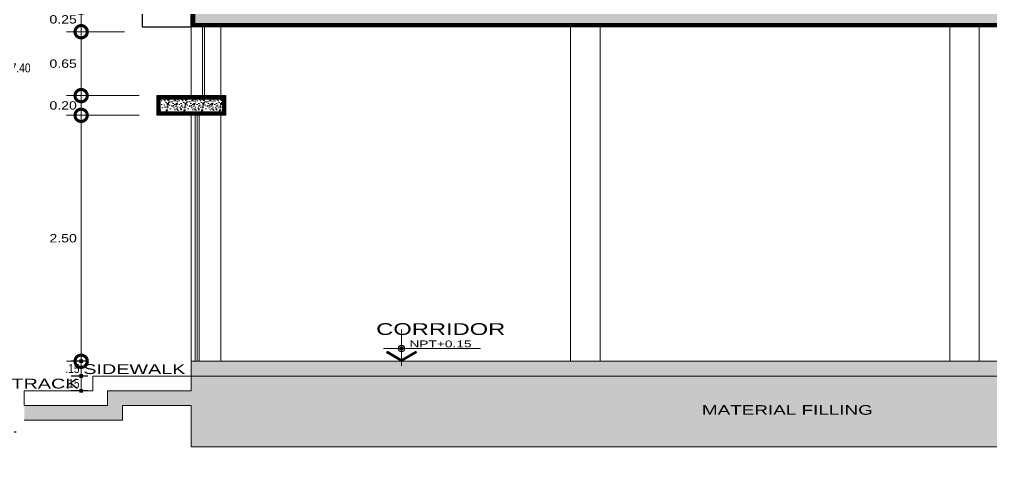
# Model space of a CAD drawing. Header units: millimetres. Extents: x 1555 to 3397, y 790 to 1592.
# Drawn here: x 1710.23 to 1720.1, y 804.46 to 808.96 of the extents above; entities that cross this region are included whole.
import ezdxf
from ezdxf.enums import TextEntityAlignment as Align

# ---------------------------------------------------------------- set-up
doc = ezdxf.new("R2010")
doc.units = ezdxf.units.MM
doc.layers.get('0').update_dxf_attribs({"lineweight": 5})
doc.layers.get('Defpoints').update_dxf_attribs({"lineweight": 5})
for name, color, linetype, lineweight in [('0-Muro Alto', 145, 'Continuous', 5), ('02', 2, 'Continuous', 5), ('CONCRETO', 139, 'Continuous', 9), ('CONCRETO DE LOSA ALIGERADO', 251, 'Continuous', 5), ('COTA', 250, 'Continuous', 9), ('COTAS', 7, 'Continuous', 9), ('LOSA STDIO ARQ', 7, 'Continuous', 13), ('MARCO DE VENTANA Y PUERTA', 250, 'Continuous', 13), ('MURO ELEV', 7, 'Continuous', 20), ('PISO LM02', 250, 'Continuous', 18), ('PUERTAS', 57, 'Continuous', 9), ('SOMBRA01', 250, 'Continuous', 20), ('TEXT2', 7, 'Continuous', 9), ('TEXTOS-ESCALA', 7, 'Continuous', 9), ('TEXTURA VARIOS', 251, 'Continuous', 9), ('VENTANA', 150, 'Continuous', 5)]:
    doc.layers.add(name, color=color, linetype=linetype, lineweight=lineweight)
for name, color, linetype, lineweight, true_color in [('COLUMNA ELEVACION', 7, 'Continuous', 9, 0x44484a), ('CONCRETO DE  N.P.T.', 7, 'Continuous', 20, 0x4a4747), ('FLECHAS NPT', 7, 'Continuous', 13, 0x51594d), ('HACH TERRENO NATURAL', 7, 'Continuous', 9, 0x99502e), ('MURO INTERIOR 01', 7, 'Continuous', 30, 0x4b4d46), ('TEXTOS NPT', 7, 'Continuous', 5, 0x54254a)]:
    doc.layers.add(name, color=color, linetype=linetype, lineweight=lineweight, true_color=true_color)
doc.styles.add('DETALLES', font='techl___.ttf')
doc.styles.add('STYLE1-50EJES', font='swissel.ttf', dxfattribs={"width": 1.2, "height": 0.085})
doc.styles.add('TEXTO-AMBIENTES', font='GOTHIC.TTF', dxfattribs={"width": 1.5, "height": 0.125})
doc.styles.add('TEXTO-ESCALA', font='', dxfattribs={"width": 1.75, "height": 0.3})
doc.styles.get('TEXTO-ESCALA').set_extended_font_data('Gulim')
doc.dimstyles.new('50$0', dxfattribs={"dimscale": 0, "dimtxt": 0.09, "dimasz": 0.038, "dimexe": 0.1, "dimexo": 0.05, "dimgap": 0.02, "dimtad": 2, "dimtih": 1, "dimtoh": 1, "dimlfac": -1, "dimzin": 4, "dimdsep": 46, "dimtxsty": 'DETALLES', "dimblk": 'BOXFILLED', "dimcen": 2.5, "dimclrd": 256, "dimclre": 256, "dimclrt": 256, "dimazin": 0, "dimtfac": 1, "dimtmove": 0, "dimatfit": 2, "dimldrblk": 'DOT', "dimfxl": 0.2, "dimfxlon": 1, "dimtolj": 1, "dimtzin": 0, "dimlwd": -1, "dimarcsym": 0})
doc.dimstyles.new('DIM-1-50ejes', dxfattribs={"dimtxt": 0.085, "dimasz": 0.25, "dimexe": 0.15, "dimexo": 0.18, "dimgap": 0.03, "dimtad": 2, "dimtih": 1, "dimtoh": 1, "dimzin": 0, "dimdsep": 46, "dimtxsty": 'STYLE1-50EJES', "dimblk1": 'DOTSMALL', "dimblk2": 'DOTSMALL', "dimsah": 1, "dimcen": 2.75, "dimclrd": 256, "dimclre": 256, "dimclrt": 256, "dimazin": 0, "dimtfac": 1, "dimtix": 1, "dimtmove": 0, "dimatfit": 3, "dimldrblk": 'DOTSMALL', "dimfxl": 1, "dimfxlon": 1, "dimtolj": 1, "dimtzin": 0, "dimlwd": -1, "dimlwe": -1, "dimarcsym": 0})

# ---------------------------------------------------------------- blocks, each defined once
blk = doc.blocks.new('_BOXFILLED')
at = {"color": 0, "linetype": 'ByBlock'}
blk.add_line((-0.5, 0), (-1, 0), dxfattribs=at)
blk.add_solid([(-0.5, 0.5), (0.5, 0.5), (-0.5, -0.5), (0.5, -0.5)], dxfattribs=at)
blk = doc.blocks.new('*D436')
at = {"layer": 'COTA', "lineweight": -2, "transparency": 16777216}
for p, q in [((1709.8963, 812.162), (1710.1963, 812.162)), ((1709.8963, 804.762), (1710.1963, 804.762))]:
    blk.add_line(p, q, dxfattribs=at)
at = {"layer": 'COTA', "transparency": 16777216}
blk.add_line((1710.0963, 804.8), (1710.0963, 812.124), dxfattribs=at)
at = {"layer": 'Defpoints', "color": 0, "transparency": 16777216}
for p in [(1709.1281, 812.162), (1710.0963, 812.162), (1709.1281, 804.762)]:
    blk.add_point(p, dxfattribs=at)
at = {"layer": 'COTA', "transparency": 16777216, "xscale": 0.038, "yscale": 0.038, "zscale": 0.038}
for p, rotation in [((1710.0963, 812.162), 90), ((1710.0963, 804.762), 270)]:
    blk.add_blockref('_BOXFILLED', p, dxfattribs=dict(at, rotation=rotation))
at = {"layer": 'COTA', "transparency": 16777216, "insert": (1710.2415, 808.462), "char_height": 0.09, "attachment_point": 5, "style": 'DETALLES'}
blk.add_mtext('\\A1;7.40', dxfattribs=at)
blk = doc.blocks.new('_Dot')
at = {"layer": '02', "color": 0, "lineweight": -2}
blk.add_line((-0.5, 0), (-1, 0), dxfattribs=at)
at = {"layer": '02', "color": 0, "const_width": 0.5}
blk.add_lwpolyline([(-0.25, 0, 1), (0.25, 0, 1)], format="xyb", close=True, dxfattribs=at)
blk = doc.blocks.new('*D451')
at = {"layer": 'COTA', "lineweight": -2, "transparency": 16777216}
for p, q in [((1710.9246, 805.3305), (1710.756, 805.3305)), ((1710.9246, 805.1805), (1710.756, 805.1805))]:
    blk.add_line(p, q, dxfattribs=at)
at = {"layer": 'COTA', "transparency": 16777216}
blk.add_line((1710.856, 805.2185), (1710.856, 805.2925), dxfattribs=at)
at = {"layer": 'Defpoints', "color": 0, "transparency": 16777216}
for p in [(1710.856, 805.3305), (1710.9746, 805.3305), (1710.9746, 805.1805)]:
    blk.add_point(p, dxfattribs=at)
at = {"layer": 'COTA', "transparency": 16777216, "xscale": 0.038, "yscale": 0.038, "zscale": 0.038}
for p, rotation in [((1710.856, 805.3305), 90), ((1710.856, 805.1805), 270)]:
    blk.add_blockref('_BOXFILLED', p, dxfattribs=dict(at, rotation=rotation))
at = {"layer": 'COTA', "transparency": 16777216, "insert": (1710.7678, 805.2555), "char_height": 0.09, "attachment_point": 5, "style": 'DETALLES'}
blk.add_mtext('\\A1;.15', dxfattribs=at)
blk = doc.blocks.new('_DOTSMALL')
at = {"color": 0, "linetype": 'ByBlock', "const_width": 0.5}
blk.add_lwpolyline([(-0.0625, 0, 1), (0.0625, 0, 1)], format="xyb", close=True, dxfattribs=at)
blk = doc.blocks.new('*D452')
at = {"layer": 'COTAS', "transparency": 16777216}
for p, q in [((1711.4446, 807.9805), (1710.706, 807.9805)), ((1710.856, 805.4805), (1710.856, 807.9805)), ((1710.856, 805.4805), (1710.706, 805.4805))]:
    blk.add_line(p, q, dxfattribs=at)
at = {"layer": 'Defpoints', "color": 0, "transparency": 16777216}
for p in [(1710.856, 807.9805), (1711.6246, 807.9805), (1710.9746, 805.4805)]:
    blk.add_point(p, dxfattribs=at)
at = {"layer": 'COTAS', "transparency": 16777216, "xscale": 0.25, "yscale": 0.25, "zscale": 0.25}
for p, rotation in [((1710.856, 807.9805), 90), ((1710.856, 805.4805), 270)]:
    blk.add_blockref('_DOTSMALL', p, dxfattribs=dict(at, rotation=rotation))
at = {"layer": 'COTAS', "transparency": 16777216, "insert": (1710.6729, 806.7305), "char_height": 0.085, "attachment_point": 5, "style": 'STYLE1-50EJES'}
blk.add_mtext('\\A1;2.50', dxfattribs=at)
blk = doc.blocks.new('*D453')
at = {"layer": 'COTAS', "transparency": 16777216}
for p, q in [((1711.4446, 808.1805), (1710.706, 808.1805)), ((1710.856, 807.9805), (1710.856, 808.1805)), ((1711.4446, 807.9805), (1710.706, 807.9805))]:
    blk.add_line(p, q, dxfattribs=at)
at = {"layer": 'Defpoints', "color": 0, "transparency": 16777216}
for p in [(1710.856, 808.1805), (1711.6246, 808.1805), (1711.6246, 807.9805)]:
    blk.add_point(p, dxfattribs=at)
at = {"layer": 'COTAS', "transparency": 16777216, "xscale": 0.25, "yscale": 0.25, "zscale": 0.25}
for p, rotation in [((1710.856, 808.1805), 90), ((1710.856, 807.9805), 270)]:
    blk.add_blockref('_DOTSMALL', p, dxfattribs=dict(at, rotation=rotation))
at = {"layer": 'COTAS', "transparency": 16777216, "insert": (1710.673, 808.0805), "char_height": 0.085, "attachment_point": 5, "style": 'STYLE1-50EJES'}
blk.add_mtext('\\A1;0.20', dxfattribs=at)
blk = doc.blocks.new('*D454')
at = {"layer": 'COTAS', "transparency": 16777216}
for p, q in [((1711.2946, 808.8305), (1710.706, 808.8305)), ((1710.856, 808.1805), (1710.856, 808.8305)), ((1711.4446, 808.1805), (1710.706, 808.1805))]:
    blk.add_line(p, q, dxfattribs=at)
at = {"layer": 'Defpoints', "color": 0, "transparency": 16777216}
for p in [(1710.856, 808.8305), (1711.4746, 808.8305), (1711.6246, 808.1805)]:
    blk.add_point(p, dxfattribs=at)
at = {"layer": 'COTAS', "transparency": 16777216, "xscale": 0.25, "yscale": 0.25, "zscale": 0.25}
for p, rotation in [((1710.856, 808.8305), 90), ((1710.856, 808.1805), 270)]:
    blk.add_blockref('_DOTSMALL', p, dxfattribs=dict(at, rotation=rotation))
at = {"layer": 'COTAS', "transparency": 16777216, "insert": (1710.673, 808.5055), "char_height": 0.085, "attachment_point": 5, "style": 'STYLE1-50EJES'}
blk.add_mtext('\\A1;0.65', dxfattribs=at)
blk = doc.blocks.new('*D455')
at = {"layer": 'COTAS', "transparency": 16777216}
for p, q in [((1711.2946, 809.0805), (1710.706, 809.0805)), ((1710.856, 808.8305), (1710.856, 809.0805)), ((1711.2946, 808.8305), (1710.706, 808.8305))]:
    blk.add_line(p, q, dxfattribs=at)
at = {"layer": 'Defpoints', "color": 0, "transparency": 16777216}
for p in [(1710.856, 809.0805), (1711.4746, 809.0805), (1711.4746, 808.8305)]:
    blk.add_point(p, dxfattribs=at)
at = {"layer": 'COTAS', "transparency": 16777216, "xscale": 0.25, "yscale": 0.25, "zscale": 0.25}
for p, rotation in [((1710.856, 809.0805), 90), ((1710.856, 808.8305), 270)]:
    blk.add_blockref('_DOTSMALL', p, dxfattribs=dict(at, rotation=rotation))
at = {"layer": 'COTAS', "transparency": 16777216, "insert": (1710.673, 808.9555), "char_height": 0.085, "attachment_point": 5, "style": 'STYLE1-50EJES'}
blk.add_mtext('\\A1;0.25', dxfattribs=at)
blk = doc.blocks.new('*D450')
at = {"layer": 'COTA', "lineweight": -2, "transparency": 16777216}
for p, q in [((1710.9246, 805.4805), (1710.756, 805.4805)), ((1710.9246, 805.3305), (1710.756, 805.3305))]:
    blk.add_line(p, q, dxfattribs=at)
at = {"layer": 'COTA', "transparency": 16777216}
blk.add_line((1710.856, 805.3685), (1710.856, 805.4425), dxfattribs=at)
at = {"layer": 'Defpoints', "color": 0, "transparency": 16777216}
for p in [(1710.856, 805.4805), (1710.9746, 805.4805), (1710.9746, 805.3305)]:
    blk.add_point(p, dxfattribs=at)
at = {"layer": 'COTA', "transparency": 16777216, "xscale": 0.038, "yscale": 0.038, "zscale": 0.038}
for p, rotation in [((1710.856, 805.4805), 90), ((1710.856, 805.3305), 270)]:
    blk.add_blockref('_BOXFILLED', p, dxfattribs=dict(at, rotation=rotation))
at = {"layer": 'COTA', "transparency": 16777216, "insert": (1710.7678, 805.4055), "char_height": 0.09, "attachment_point": 5, "style": 'DETALLES'}
blk.add_mtext('\\A1;.15', dxfattribs=at)

msp = doc.modelspace()

# ---------------------------------------------------------------- hatches: boundary and pattern name
at = {"layer": 'CONCRETO', "ltscale": 0.05}
h = msp.add_hatch(dxfattribs=at)
h.set_pattern_fill('CONCRT,_O', color=256, scale=0.08, angle=75, pattern_type=2)
h.set_pattern_definition([(75, (832.40237, -700.64873), (-0.0565685425, 0.0979795897), [0.004, -0.028, 0, -0.04, 0, -0.008]), (75, (832.37919, -700.64252), (-0.0565685425, 0.0979795897), [0, -0.028, 0.004, -0.04, 0, -0.008]), (75, (832.36373, -700.63838), (-0.0565685425, 0.0979795897), [0, -0.032, 0, -0.036, 0.004, -0.008]), (75, (832.33282, -700.6301), (-0.0565685425, 0.0979795897), [0, -0.032, 0.004, -0.036, 0, -0.008]), (165, (832.40623, -700.64977), (-0.0979795897, -0.0565685425), [0.004, -0.076]), (165, (832.414516, -700.61886), (-0.0979795897, -0.0565685425), [-0.028, 0.004, -0.024, 0, -0.02, 0.004]), (165, (832.42487, -700.58022), (-0.0979795897, -0.0565685425), [0, -0.04, 0.004, -0.02, 0, -0.016]), (165, (832.408304, -700.64204), (-0.0489897949, -0.02828427125), [0, -0.012, 0, -0.012, 0, -0.016]), (165, (832.40651, -700.63328), (-0.0489897949, -0.02828427125), [0, -0.016, 0, -0.012, 0, -0.012]), (165, (832.412445, -700.626587), (-0.0489897949, -0.02828427125), [0, -0.016, 0, -0.016, 0, -0.008]), (165, (832.40886, -700.60906), (-0.0489897949, -0.02828427125), [0, -0.012, 0, -0.016, 0, -0.012]), (120, (832.406234, -700.64977), (-0.077274066, 0.0207055236), [0.0056568, -0.03394112, 0.0056568, -0.0678823648]), (210, (832.414516, -700.61886), (-0.077274066, 0.0207055236), [-0.056568, 0.0056568, -0.0452554848, 0.0056568])])
h.paths.add_polyline_path([(1729.8746, 804.86055), (1724.9246, 804.86055), (1724.9246, 804.71055), (1723.8746, 804.71055), (1723.8746, 804.89055), (1723.6246, 804.89055), (1723.6246, 805.07055), (1723.3746, 805.07055), (1723.3746, 805.25055), (1723.1246, 805.25055), (1723.1246, 805.43055), (1711.9746, 805.43055), (1711.9746, 805.33055), (1723.0246, 805.33055), (1723.0246, 805.15055), (1723.2746, 805.15055), (1723.2746, 804.97055), (1723.5246, 804.97055), (1723.5246, 804.79055), (1723.7746, 804.79055), (1723.7746, 804.61055), (1725.0246, 804.61055), (1725.0246, 804.76055), (1729.8746, 804.76055)])
at = {"layer": 'CONCRETO DE  N.P.T.', "ltscale": 0.05}
h = msp.add_hatch(dxfattribs=at)
h.set_pattern_fill('SAND,_O', color=256, scale=0.05, pattern_type=2)
h.set_pattern_definition([(0, (832.263897, -700.108236), (0.0295, 0.0215), [0, -0.012, 0, -0.016, 0, -0.028]), (10, (832.284397, -700.085236), (0.01654435144, 0.0415034268), [0, -0.031, 0, -0.007, 0, -0.0265]), (20, (832.267397, -700.090236), (0.0105370084, 0.0485306239), [0, -0.0215, 0, -0.0145, 0, -0.0315]), (30, (832.286897, -700.095236), (0.0011865335, 0.0399448637), [0, -0.028, 0, -0.0355, 0, -0.0255]), (40, (832.278397, -700.100236), (0.01400418, 0.04242797358), [0, -0.0205, 0, -0.0165, 0, -0.0285]), (50, (832.299397, -700.105236), (-0.00770419094, 0.03126732227), [0, -0.006, 0, -0.0395, 0, -0.0235]), (60, (832.289897, -700.110236), (-0.007511851, 0.05398909236), [0, -0.0075, 0, -0.0235, 0, -0.027]), (70, (832.277897, -700.115236), (-0.01408848712, 0.02853970095), [0, -0.014, 0, -0.016, 0, -0.0365]), (80, (832.281397, -700.120236), (-0.01709383663, 0.03550775618), [0, -0.018, 0, -0.0215]), (90, (832.302897, -700.125236), (-0.0335, 0.023), [0, -0.0275, 0, -0.0155, 0, -0.0365]), (100, (832.260897, -700.120236), (-0.0302947045, 0.01344361854), [0, -0.014, 0, -0.029, 0, -0.033]), (110, (832.265897, -700.115236), (-0.0313622299, 0.0247671261), [0, -0.024, 0, -0.019, 0, -0.0265]), (120, (832.270897, -700.110236), (-0.0445967875, 0.01524390183), [0, -0.033, 0, -0.0105, 0, -0.038]), (130, (832.275897, -700.105236), (-0.0330326731, -0.00030415074), [0, -0.019, 0, -0.007, 0, -0.039]), (140, (832.280897, -700.100236), (-0.0519419007, -0.0066737509), [0, -0.0055, 0, -0.029, 0, -0.024]), (150, (832.285897, -700.095236), (-0.0401996732, -0.0166278764), [0, -0.014, 0, -0.0165, 0, -0.032]), (160, (832.290897, -700.090236), (-0.0494754931, -0.0277520374), [0, -0.0295, 0, -0.012, 0, -0.0205]), (170, (832.295897, -700.085236), (-0.02423954834, -0.02517328537), [0, -0.019, 0, -0.011, 0, -0.0385])])
h.paths.add_polyline_path([(1711.9746, 805.43055), (1723.1246, 805.43055), (1723.1246, 805.25055), (1723.3746, 805.25055), (1723.3746, 805.07055), (1723.6246, 805.07055), (1723.6246, 804.89055), (1723.8746, 804.89055), (1723.8746, 804.71055), (1724.9246, 804.71055), (1724.9246, 804.86055), (1729.8746, 804.86055), (1729.8746, 804.91055), (1724.8746, 804.91055), (1724.8746, 804.76055), (1723.9246, 804.76055), (1723.9246, 804.94055), (1723.6746, 804.94055), (1723.6746, 805.12055), (1723.4246, 805.12055), (1723.4246, 805.30055), (1723.1746, 805.30055), (1723.1746, 805.48055), (1711.9746, 805.48055)])
at = {"layer": 'CONCRETO DE LOSA ALIGERADO'}
h = msp.add_hatch(dxfattribs=at)
h.set_pattern_fill('CONCRETE', color=256, scale=0.18, style=0, pattern_type=2)
h.set_pattern_definition([(45, (290.96798, -151.74007), (0, 0.180000819), [0.0254556, -0.050913, 0.0127278, -0.0763668, 0.0254556, -0.063639641]), (135, (291.08498, -151.73107), (-0.180000819, 0), [0.02545578, -0.0381834, 0.0127278, -0.063639, 0.02545578, -0.089096681]), (63.434949, (290.940976, -151.76707), (9e-12, 0.18), [0.020124, -0.080496, 0.020124, -0.080502118]), (116.565051, (290.940976, -151.76707), (-7e-11, 0.18), [0.020124, -0.080496, 0.020124, -0.080502118]), (0, (290.94098, -151.74907), (0, 0.18), [0.009, -0.072, 0.018, -0.072, 0.009]), (0, (290.94098, -151.72207), (0, 0.18), [-0.027, 0.018, -0.072, 0, -0.063, 0]), (0, (290.94098, -151.71307), (0, 0.18), [-0.072, 0, -0.054, 0.018, -0.036, 0]), (0, (290.94098, -151.68607), (0, 0.18), [-0.036, 0, -0.045, 0.018, -0.081, 0]), (0, (290.94098, -151.65907), (0, 0.18), [-0.036, 0.018, -0.072, 0.018, -0.036, 0]), (0, (290.94098, -151.61407), (0, 0.18), [-0.027, 0.018, -0.036, 0, -0.099, 0]), (0, (290.94098, -151.60507), (0, 0.18), [-0.036, 0, -0.108, 0.018, -0.018, 0]), (90, (290.94998, -151.73107), (-0.18, 0), [-0.054, 0, -0.054, 0, -0.072, 0]), (90, (290.96798, -151.76707), (-0.18, 0), [-0.027, 0.018, -0.072, 0, -0.063, 0]), (90, (290.98598, -151.76707), (-0.18, 0), [-0.072, 0, -0.063, 0.018, -0.027, 0]), (90, (291.08498, -151.76707), (-0.18, 0), [-0.036, 0.018, -0.09, 0.018, -0.018, 0]), (90, (290.95898, -151.74907), (-0.18, 0), [-0.054, 0, -0.063, 0, -0.063, 0]), (90, (290.97698, -151.74907), (-0.18, 0), [-0.045, 0, -0.099, 0, -0.036, 0]), (90, (290.99498, -151.74007), (-0.18, 0), [-0.09, 0, -0.027, 0, -0.063, 0]), (90, (291.00398, -151.75807), (-0.18, 0), [-0.081, 0, -0.036, 0, -0.045, 0]), (90, (291.02198, -151.73107), (-0.18, 0), [-0.072, 0, -0.027, 0, -0.072, 0]), (90, (291.03098, -151.72207), (-0.18, 0), [-0.081, 0, -0.036, 0, -0.063, 0]), (90, (291.03998, -151.76707), (-0.18, 0), [-0.108, 0, -0.045, 0, -0.027, 0]), (90, (291.04898, -151.74007), (-0.18, 0), [-0.036, 0, -0.072, 0, -0.072, 0]), (90, (291.05798, -151.74907), (-0.18, 0), [-0.081, 0, -0.045, 0, -0.054, 0]), (90, (291.06698, -151.75807), (-0.18, 0), [-0.072, 0, -0.054, 0, -0.054, 0]), (90, (291.08498, -151.74907), (-0.18, 0), [-0.054, 0, -0.054, 0, -0.072, 0]), (90, (291.10298, -151.74007), (-0.18, 0), [-0.072, 0, -0.036, 0, -0.072, 0]), (90, (291.11198, -151.73107), (-0.18, 0), [-0.027, 0, -0.108, 0, -0.045, 0])])
h.paths.add_polyline_path([(1724.8746, 808.36055), (1724.8746, 808.26055), (1725.1246, 808.26055), (1725.1246, 808.31055), (1729.6246, 808.31055), (1729.6246, 808.26055), (1729.8746, 808.26055), (1729.8746, 808.51055), (1723.6746, 808.51055), (1723.6746, 808.70055), (1723.4246, 808.70055), (1723.4246, 808.89055), (1723.1746, 808.89055), (1723.1746, 809.08055), (1711.9746, 809.08055), (1711.9746, 808.88055), (1722.93986, 808.88055), (1722.9746, 808.85414), (1723.18986, 808.69055), (1723.21188, 808.67381), (1723.2246, 808.66414), (1723.43986, 808.50055), (1723.46188, 808.48381), (1723.4746, 808.47414), (1723.62407, 808.36055)])
h = msp.add_hatch(dxfattribs=at)
h.set_pattern_fill('CONCRETE', color=256, scale=0.18, style=0, pattern_type=2)
h.set_pattern_definition([(45, (290.61798, -152.64007), (0, 0.180000819), [0.0254556, -0.050913, 0.0127278, -0.0763668, 0.0254556, -0.063639641]), (135, (290.73498, -152.63107), (-0.180000819, 0), [0.02545578, -0.0381834, 0.0127278, -0.063639, 0.02545578, -0.089096681]), (63.434949, (290.590976, -152.66707), (9e-12, 0.18), [0.020124, -0.080496, 0.020124, -0.080502118]), (116.565051, (290.590976, -152.66707), (-7e-11, 0.18), [0.020124, -0.080496, 0.020124, -0.080502118]), (0, (290.59098, -152.64907), (0, 0.18), [0.009, -0.072, 0.018, -0.072, 0.009]), (0, (290.59098, -152.62207), (0, 0.18), [-0.027, 0.018, -0.072, 0, -0.063, 0]), (0, (290.59098, -152.61307), (0, 0.18), [-0.072, 0, -0.054, 0.018, -0.036, 0]), (0, (290.59098, -152.58607), (0, 0.18), [-0.036, 0, -0.045, 0.018, -0.081, 0]), (0, (290.59098, -152.55907), (0, 0.18), [-0.036, 0.018, -0.072, 0.018, -0.036, 0]), (0, (290.59098, -152.51407), (0, 0.18), [-0.027, 0.018, -0.036, 0, -0.099, 0]), (0, (290.59098, -152.50507), (0, 0.18), [-0.036, 0, -0.108, 0.018, -0.018, 0]), (90, (290.59998, -152.63107), (-0.18, 0), [-0.054, 0, -0.054, 0, -0.072, 0]), (90, (290.61798, -152.66707), (-0.18, 0), [-0.027, 0.018, -0.072, 0, -0.063, 0]), (90, (290.63598, -152.66707), (-0.18, 0), [-0.072, 0, -0.063, 0.018, -0.027, 0]), (90, (290.73498, -152.66707), (-0.18, 0), [-0.036, 0.018, -0.09, 0.018, -0.018, 0]), (90, (290.60898, -152.64907), (-0.18, 0), [-0.054, 0, -0.063, 0, -0.063, 0]), (90, (290.62698, -152.64907), (-0.18, 0), [-0.045, 0, -0.099, 0, -0.036, 0]), (90, (290.64498, -152.64007), (-0.18, 0), [-0.09, 0, -0.027, 0, -0.063, 0]), (90, (290.65398, -152.65807), (-0.18, 0), [-0.081, 0, -0.036, 0, -0.045, 0]), (90, (290.67198, -152.63107), (-0.18, 0), [-0.072, 0, -0.027, 0, -0.072, 0]), (90, (290.68098, -152.62207), (-0.18, 0), [-0.081, 0, -0.036, 0, -0.063, 0]), (90, (290.68998, -152.66707), (-0.18, 0), [-0.108, 0, -0.045, 0, -0.027, 0]), (90, (290.69898, -152.64007), (-0.18, 0), [-0.036, 0, -0.072, 0, -0.072, 0]), (90, (290.70798, -152.64907), (-0.18, 0), [-0.081, 0, -0.045, 0, -0.054, 0]), (90, (290.71698, -152.65807), (-0.18, 0), [-0.072, 0, -0.054, 0, -0.054, 0]), (90, (290.73498, -152.64907), (-0.18, 0), [-0.054, 0, -0.054, 0, -0.072, 0]), (90, (290.75298, -152.64007), (-0.18, 0), [-0.072, 0, -0.036, 0, -0.072, 0]), (90, (290.76198, -152.63107), (-0.18, 0), [-0.027, 0, -0.108, 0, -0.045, 0])])
h.paths.add_polyline_path([(1712.3246, 807.98055), (1712.3246, 808.18055), (1711.6246, 808.18055), (1711.6246, 807.98055)])
at = {"layer": 'FLECHAS NPT'}
h = msp.add_hatch(color=256, dxfattribs=at)
h.paths.add_polyline_path([(1714.10868, 805.59436), (1714.10868, 805.60971), (1714.09333, 805.60971, 0.4142136)])
h.paths.add_polyline_path([(1714.12403, 805.60971), (1714.10868, 805.60971), (1714.10868, 805.59436, 0.4142136)])
h.paths.add_polyline_path([(1714.12403, 805.60971, 0.4142136), (1714.10868, 805.62506), (1714.10868, 805.60971)])
h.paths.add_polyline_path([(1714.10868, 805.60971), (1714.10868, 805.62506, 0.4142136), (1714.09333, 805.60971)])
h = msp.add_hatch(dxfattribs=at)
h.set_pattern_fill('ANSI31', color=256, scale=0.040926, angle=45, style=0)
h.set_pattern_definition([(90, (1677.4051556, 811.810302), (0.0051157655, 0), [])])
h.paths.add_polyline_path([(1713.9682, 805.57819, 0.4142136), (1713.95981, 805.57594), (1713.95828, 805.57329, 0.4142136), (1713.96052, 805.5649), (1714.10484, 805.48158, 0.1316525), (1714.10868, 805.48055), (1714.10868, 805.49827, -0.1316525), (1714.10484, 805.4993)])
h.paths.add_polyline_path([(1714.11252, 805.4993, -0.1316525), (1714.10868, 805.49827), (1714.10868, 805.48055, 0.1316525), (1714.11252, 805.48158), (1714.25684, 805.5649, 0.4142136), (1714.25908, 805.57329), (1714.25755, 805.57594, 0.4142136), (1714.24916, 805.57819)])
at = {"layer": 'HACH TERRENO NATURAL'}
h = msp.add_hatch(dxfattribs=at)
h.set_pattern_fill('EARTH', color=256, scale=0.04, angle=30, style=0)
h.set_pattern_definition([(30, (-30.55552, 0), (0.092970453, 0.346970453), [0.254, -0.254]), (30, (-30.60315, 0.0825), (0.092970453, 0.346970453), [0.254, -0.254]), (30, (-30.65077, 0.16498), (0.092970453, 0.346970453), [0.254, -0.254]), (120, (-30.63915, 0.20835), (-0.346970453, 0.092970453), [0.254, -0.254]), (120, (-30.55666, 0.25597), (-0.346970453, 0.092970453), [0.254, -0.254]), (120, (-30.47418, 0.3036), (-0.346970453, 0.092970453), [0.254, -0.254])])
h.paths.add_polyline_path([(1723.5246, 804.97055), (1723.2746, 804.97055), (1723.2746, 805.15055), (1723.0246, 805.15055), (1723.0246, 805.33055), (1711.9746, 805.33055), (1711.9746, 805.18055), (1711.1246, 805.18055), (1711.1246, 805.03055), (1710.27849, 805.03055), (1710.27849, 804.88055), (1711.2746, 804.88055), (1711.2746, 805.03055), (1711.9746, 805.03055), (1711.9746, 804.61055), (1722.8746, 804.61055), (1722.8746, 804.46055), (1725.1746, 804.46055), (1725.1746, 804.61055), (1729.8746, 804.61055), (1729.8746, 804.76055), (1725.0246, 804.76055), (1725.0246, 804.61055), (1723.7746, 804.61055), (1723.7746, 804.79055), (1723.5246, 804.79055)])
at = {"layer": 'TEXTURA VARIOS'}
h = msp.add_hatch(color=256, dxfattribs=at)
h.paths.add_polyline_path([(1714.10868, 805.64392), (1714.10868, 805.64142, -0.4142136), (1714.1404, 805.60971), (1714.1429, 805.60971, 0.4142136)])
h.paths.add_polyline_path([(1714.07697, 805.60971), (1714.07447, 805.60971, 0.4142136), (1714.10868, 805.57549), (1714.10868, 805.57799, -0.4142136)])
h = msp.add_hatch(color=256, dxfattribs=at)
h.paths.add_polyline_path([(1714.10868, 805.62392), (1714.10868, 805.62892, 0.4142136), (1714.08947, 805.60971), (1714.09447, 805.60971, -0.4142136)])
h.paths.add_polyline_path([(1714.1279, 805.60971), (1714.1229, 805.60971, -0.4142136), (1714.10868, 805.59549), (1714.10868, 805.59049, 0.4142136)])
h = msp.add_hatch(color=256, dxfattribs=at)
h.paths.add_polyline_path([(1714.10868, 805.5976), (1714.10868, 805.60971), (1714.09657, 805.60971, 0.4142136)])
h.paths.add_polyline_path([(1714.12079, 805.60971), (1714.10868, 805.60971), (1714.10868, 805.5976, 0.4142136)])
h.paths.add_polyline_path([(1714.12079, 805.60971, 0.4142136), (1714.10868, 805.62182), (1714.10868, 805.60971)])
h.paths.add_polyline_path([(1714.10868, 805.60971), (1714.10868, 805.62182, 0.4142136), (1714.09657, 805.60971)])

# ---------------------------------------------------------------- linework, layer by layer
for radius in [0.03422, 0.01422, 0.01211]:
    msp.add_circle((1714.10868, 805.60971), radius)
at = {"layer": '0-Muro Alto'}
msp.add_line((1711.9746, 805.48055), (1711.9746, 805.33055), dxfattribs=at)
at = {"layer": 'COLUMNA ELEVACION'}
for points in [[(1712.2746, 808.88055), (1712.2246, 808.88055), (1712.2246, 808.88055), (1711.9746, 808.88055), (1711.9746, 808.18055), (1712.2746, 808.18055)], [(1716.1246, 808.88055), (1716.0996, 808.88055), (1716.0996, 808.88055), (1715.8496, 808.88055), (1715.8496, 808.88055), (1715.8246, 808.88055), (1715.8246, 805.48055), (1716.1246, 805.48055)], [(1719.9746, 808.88055), (1719.7246, 808.88055), (1719.6746, 808.88055), (1719.6746, 805.48055), (1719.9746, 805.48055)], [(1711.9746, 807.98055), (1712.2746, 807.98055), (1712.2746, 805.48055), (1711.9746, 805.48055)]]:
    msp.add_lwpolyline(points, close=True, dxfattribs=at)
at = {"layer": 'FLECHAS NPT', "ltscale": 0.8}
for p, q in [((1714.10868, 805.80377), (1714.10868, 805.43543)), ((1713.92478, 805.60971), (1714.90911, 805.60971))]:
    msp.add_line(p, q, dxfattribs=at)
msp.add_lwpolyline([(1714.10484, 805.48158, 0.2679492), (1714.11252, 805.48158, -0.2679492), (1714.10484, 805.48158), (1713.96052, 805.5649, -0.4142136), (1713.95828, 805.57329), (1713.95981, 805.57594, -0.4142136), (1713.9682, 805.57819), (1714.10484, 805.4993, 0.2679492), (1714.11252, 805.4993), (1714.24916, 805.57819, -0.4142136), (1714.25755, 805.57594), (1714.25908, 805.57329, -0.4142136), (1714.25684, 805.5649), (1714.11252, 805.48158)], format="xyb", dxfattribs=at)
at = {"layer": 'FLECHAS NPT'}
msp.add_circle((1714.10868, 805.60971), 0.01535, dxfattribs=at)
at = {"layer": 'LOSA STDIO ARQ', "const_width": 0.04}
msp.add_lwpolyline([(1723.1546, 809.06055), (1711.9946, 809.06055), (1711.9946, 808.90055), (1712.2246, 808.90055), (1715.8496, 808.90055), (1716.0996, 808.90055), (1719.7246, 808.90055), (1719.9746, 808.90055), (1722.94659, 808.90055)], dxfattribs=at)
msp.add_lwpolyline([(1711.6446, 808.16055), (1712.3046, 808.16055), (1712.3046, 808.00055), (1711.6446, 808.00055)], close=True, dxfattribs=at)
at = {"layer": 'LOSA STDIO ARQ'}
msp.add_lwpolyline([(1711.6246, 808.18055), (1712.3246, 808.18055), (1712.3246, 807.98055), (1711.6246, 807.98055)], close=True, dxfattribs=at)
at = {"layer": 'MARCO DE VENTANA Y PUERTA'}
msp.add_lwpolyline([(1723.1746, 809.08055), (1711.9746, 809.08055), (1711.9746, 808.88055), (1712.2246, 808.88055), (1715.8496, 808.88055), (1716.0996, 808.88055), (1719.7246, 808.88055), (1719.9746, 808.88055), (1722.93986, 808.88055)], dxfattribs=at)
at = {"layer": 'MURO ELEV'}
msp.add_lwpolyline([(1720.9746, 808.88055), (1720.8246, 808.88055), (1720.8246, 808.08055), (1720.2246, 808.08055), (1720.2246, 808.88055), (1719.9746, 808.88055), (1719.9746, 808.88055), (1719.9746, 805.48055), (1720.9746, 805.48055)], close=True, dxfattribs=at)
at = {"layer": 'MURO INTERIOR 01'}
msp.add_lwpolyline([(1711.4746, 816.38055), (1711.4746, 808.88055), (1711.9746, 808.88055), (1711.9746, 809.08055), (1711.9746, 811.33055), (1711.9746, 812.03055), (1711.9746, 812.23055), (1713.7496, 812.23055), (1713.7496, 814.33055), (1714.6496, 814.33055), (1714.6496, 812.23055), (1717.4996, 812.23055), (1717.4996, 814.33055), (1718.3996, 814.33055), (1718.3996, 812.23055), (1720.9746, 812.23055)], dxfattribs=at)
at = {"layer": 'PISO LM02'}
for points in [[(1725.0246, 804.76055), (1729.8746, 804.76055), (1729.8746, 804.91055), (1724.8746, 804.91055), (1724.8746, 804.76055), (1723.9246, 804.76055), (1723.9246, 804.94055), (1723.6746, 804.94055), (1723.6746, 805.12055), (1723.4246, 805.12055), (1723.4246, 805.30055), (1723.1746, 805.30055), (1723.1746, 805.48055), (1711.9746, 805.48055), (1711.9746, 805.33055), (1723.0246, 805.33055), (1723.0246, 805.15055), (1723.2746, 805.15055), (1723.2746, 804.97055), (1723.5246, 804.97055), (1723.5246, 804.79055), (1723.7746, 804.79055), (1723.7746, 804.61055), (1725.0246, 804.61055)], [(1711.9746, 805.33055), (1710.9746, 805.33055), (1710.9746, 805.18055), (1710.27849, 805.18055), (1710.27849, 805.03055), (1711.1246, 805.03055), (1711.1246, 805.18055), (1711.9746, 805.18055)]]:
    msp.add_lwpolyline(points, close=True, dxfattribs=at)
msp.add_lwpolyline([(1710.27849, 804.88055), (1711.2746, 804.88055), (1711.2746, 805.03055), (1711.9746, 805.03055), (1711.9746, 804.61055), (1722.8746, 804.61055), (1722.8746, 804.46055), (1725.1746, 804.46055), (1725.1746, 804.61055), (1729.8746, 804.61055)], dxfattribs=at)
at = {"layer": 'PUERTAS'}
for points in [[(1712.0146, 807.98055), (1712.0346, 807.98055), (1712.0346, 805.48055), (1712.0146, 805.48055)], [(1712.0346, 805.48055), (1712.0546, 805.48055), (1712.0546, 807.98055), (1712.0346, 807.98055)]]:
    msp.add_lwpolyline(points, close=True, dxfattribs=at)
at = {"layer": 'SOMBRA01'}
for p, q in [((1714.1329, 805.60971), (1714.1229, 805.60971)), ((1714.1229, 805.60971), (1714.1279, 805.60971)), ((1714.1329, 805.60971), (1714.1429, 805.60971)), ((1714.1379, 805.60971), (1714.1429, 805.60971))]:
    msp.add_line(p, q, dxfattribs=at)
for radius in [0.03172, 0.01922]:
    msp.add_circle((1714.10868, 805.60971), radius, dxfattribs=at)
at = {"layer": 'VENTANA'}
msp.add_lwpolyline([(1712.1096, 808.88055), (1712.0896, 808.88055), (1712.0896, 808.18055), (1712.1096, 808.18055)], close=True, dxfattribs=at)

# ---------------------------------------------------------------- texts
at = {"layer": 'TEXT2', "attachment_point": 5, "style": 'TEXTO-AMBIENTES'}
for s, insert, char_height, width in [('\\A1;CORRIDOR', (1714.50701, 805.80665), 0.12, 1.311925), ('\\A1;SIDEWALK', (1711.39613, 805.39961), 0.1, 1.9880209), ('\\A1;TRACK', (1710.48854, 805.25255), 0.1, 0.5455924)]:
    msp.add_mtext(s, dxfattribs=dict(at, insert=insert, char_height=char_height, width=width))
at = {"layer": 'TEXTOS NPT', "linetype": 'Continuous', "ltscale": 0.5, "style": 'TEXTO-AMBIENTES', "width": 1.5}
msp.add_text('NPT+0.15', height=0.069458, dxfattribs=at).set_placement((1714.50451, 805.65683), align=Align.MIDDLE_CENTER)
at = {"layer": 'TEXTOS-ESCALA', "style": 'TEXTO-ESCALA', "width": 1.5}
msp.add_text('MATERIAL FILLING', height=0.0976158, dxfattribs=at).set_placement((1717.15912, 804.93646))

# ---------------------------------------------------------------- dimensions: what is measured, and where the dimension line sits
at = {"layer": 'COTA'}
for p1, p2, distance, picture, middle in [((1709.12814, 804.76204), (1709.12814, 812.16204), -0.96819, '*D436', (1710.24146, 808.46204)), ((1710.9746, 805.33055), (1710.9746, 805.48055), 0.11857, '*D450', (1710.7678, 805.40555)), ((1710.9746, 805.18055), (1710.9746, 805.33055), 0.11857, '*D451', (1710.7678, 805.25555))]:
    dim = msp.add_aligned_dim(p1=p1, p2=p2, distance=distance, dimstyle='50$0', override={"dimscale": 1, "dimtmove": 1}, dxfattribs=at)
    dim.commit()
    dim.dimension.update_dxf_attribs({"geometry": picture, "text_midpoint": middle})
at = {"layer": 'COTAS'}
for base, p1, p2, picture, middle in [((1710.85603, 809.08055), (1711.4746, 808.83055), (1711.4746, 809.08055), '*D455', (1710.67303, 808.95555)), ((1710.85603, 808.83055), (1711.6246, 808.18055), (1711.4746, 808.83055), '*D454', (1710.67303, 808.50555)), ((1710.85603, 808.18055), (1711.6246, 807.98055), (1711.6246, 808.18055), '*D453', (1710.67303, 808.08055)), ((1710.85603, 807.98055), (1710.9746, 805.48055), (1711.6246, 807.98055), '*D452', (1710.67289, 806.73055))]:
    dim = msp.add_linear_dim(base=base, p1=p1, p2=p2, angle=270, dimstyle='DIM-1-50ejes', override={"dimtmove": 1}, dxfattribs=at)
    dim.commit()
    dim.dimension.update_dxf_attribs({"geometry": picture, "text_midpoint": middle})

doc.saveas('drawing.dxf')
